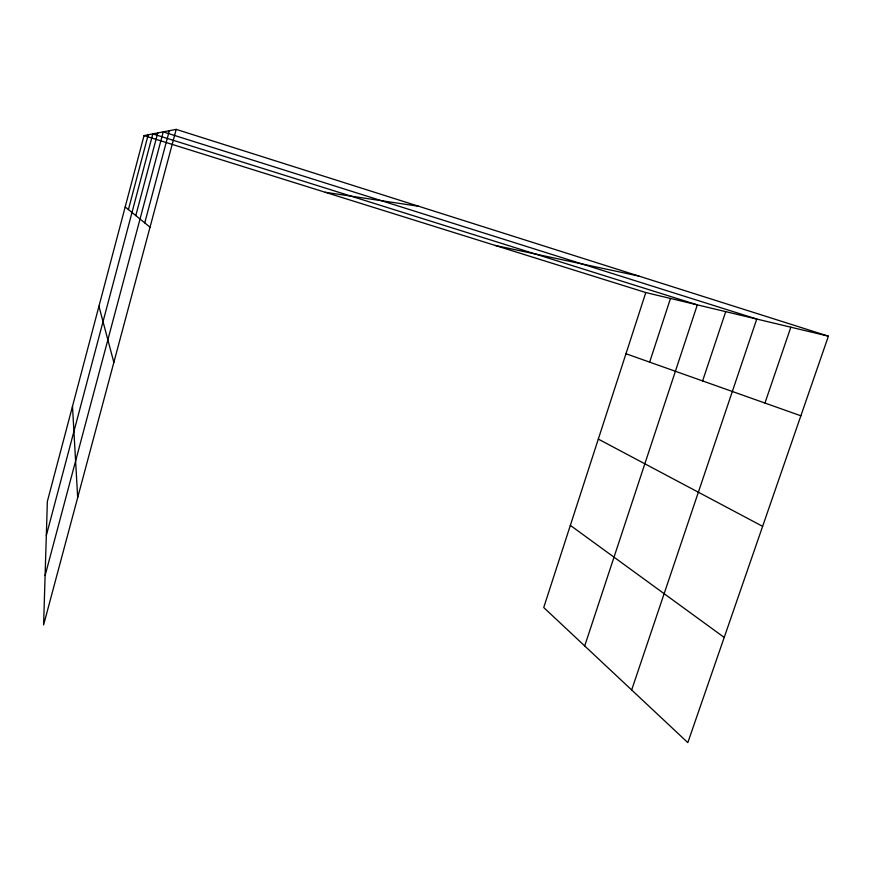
<?xml version="1.0" encoding="UTF-8"?>
<svg xmlns="http://www.w3.org/2000/svg" width="872" height="872" viewBox="0 0 872 872"><rect width="100%" height="100%" fill="white"/><g stroke="black" fill="none" stroke-linecap="round" stroke-linejoin="round"><path stroke-width="1.31" d="M176.199 129.383L144.044 135.596L47.361 501.444L43.6 624.941L176.199 129.383L828.4 336.167L687.823 742.617L543.725 607.522L645.803 292.556L828.4 336.167M128.424 209.574L148.218 134.789M46.325 535.484L152.818 133.896L697.317 304.862L584.698 645.934M135.792 215.58L157.745 132.947M45.104 575.542L163.228 131.89L756.765 319.054L631.666 689.959M144.741 222.872L169.332 130.713M649.651 362.142L670.481 298.453M702.614 380.922L725.722 311.642M764.94 403.049L790.839 327.196M325.245 192.276L418.843 206.315M495.122 245.424L638.925 276.086M144.044 135.596L645.803 292.556M625.976 353.738L800.856 415.791M598.312 439.096L762.619 526.339M570.343 525.369L724.207 637.432M125.187 206.947L150.028 227.178M98.939 306.268L113.851 362.381M72.485 406.374L77.684 497.563"/></g></svg>
